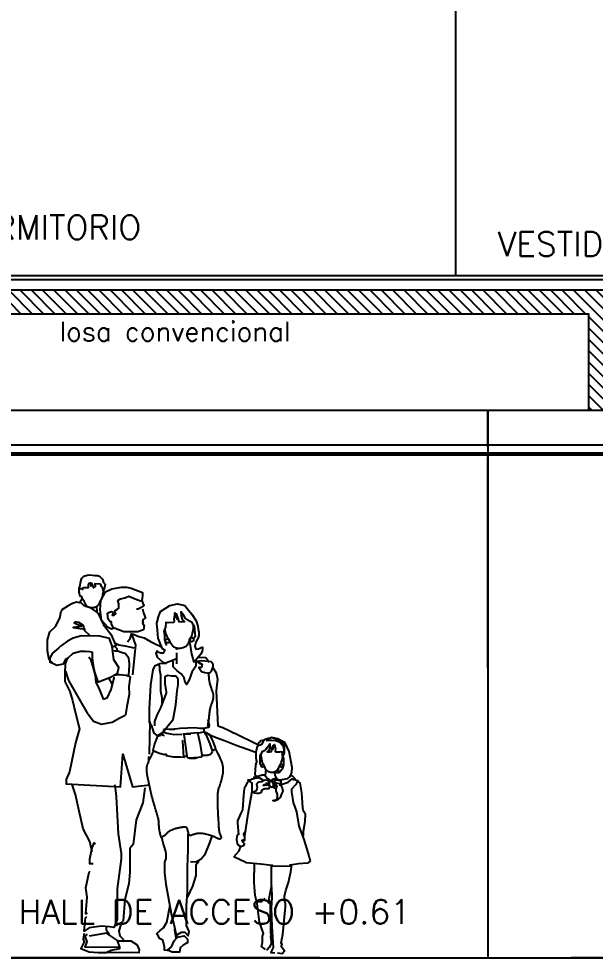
# Model space of a CAD drawing. Header units: metres. Extents: x 126 to 596, y -539 to -70.
# Drawn here: x 296.902 to 299.767, y -396.486 to -391.817 of the extents above; entities that cross this region are included whole.
import ezdxf

# ---------------------------------------------------------------- set-up
doc = ezdxf.new("R2010")
doc.units = ezdxf.units.M
doc.header["$LTSCALE"] = 10
doc.linetypes.add('CONTINUA', pattern=[0])
doc.linetypes.add('HIDDEN', pattern=[0.375, 0.25, -0.125])
for name, color, linetype in [('02', 2, 'Continuous'), ('A- Hatch Hormigon', 255, 'Continuous'), ('A-Cielorraso', 1, 'HIDDEN'), ('Dr Bloques', 1, 'Continuous'), ('Dr Ejes en bloque', 4, 'Continuous'), ('PISO', 251, 'Continuous'), ('SectionCutEdges', 5, 'Continuous'), ('Texto', 3, 'Continuous')]:
    doc.layers.add(name, color=color, linetype=linetype)
doc.styles.add('T12', font='romans.shx', dxfattribs={"height": 0.12})

# ---------------------------------------------------------------- blocks, each defined once
blk = doc.blocks.new('dr bloque corte transversal')
at = {"layer": 'A- Hatch Hormigon'}
h = blk.add_hatch(dxfattribs=at)
h.set_pattern_fill('ANSI31', color=1, scale=0.0125, angle=-90, style=0)
h.set_pattern_definition([(315, (-33.618703, 266.038396), (0.0280633004, 0.0280633004), [])])
h.paths.add_polyline_path([(320.6003, -270.0183), (316.3413, -270.0183), (316.3413, -270.6183), (316.5396, -270.6183), (316.5396, -270.1383), (320.4019, -270.1383), (320.4019, -270.6183), (320.6003, -270.6183), (320.6003, -270.0983)])
at = {"color": 1}
for p, q in [((319.7413, -269.9483), (319.7413, -267.3413)), ((320.4019, -270.6183), (316.5396, -270.6183))]:
    blk.add_line(p, q, dxfattribs=at)
at = {"layer": '02'}
for p, q in [((321.6313, -269.9483), (316.5214, -269.9483)), ((321.6313, -269.9683), (316.5214, -269.9683))]:
    blk.add_line(p, q, dxfattribs=at)
at = {"layer": 'SectionCutEdges'}
blk.add_line((320.4019, -270.1383), (316.5396, -270.1383), dxfattribs=at)
for points in [[(316.3413, -270.0183), (324.6013, -270.0183)], [(324.6013, -270.0983), (320.6003, -270.0983), (320.6003, -270.6183), (320.4019, -270.6183), (320.4019, -270.1383), (316.5396, -270.1383), (316.5396, -270.6183), (316.3413, -270.6183), (316.3413, -270.0183)]]:
    blk.add_lwpolyline(points, dxfattribs=at)
at = {"layer": 'Texto', "transparency": 33554687, "style": 'T12'}
for s, height, p in [('DORMITORIO', 0.12, (317.2255, -269.7671)), ('VESTIDOR', 0.12, (319.9494, -269.8499)), ('losa convencional', 0.096, (317.7711, -270.2731))]:
    blk.add_text(s, height=height, dxfattribs=at).set_placement(p)
blk = doc.blocks.new('niveles')
at = {"layer": 'PISO', "linetype": 'HIDDEN'}
blk.add_line((572.152, -294.2136), (533.4553, -294.2136), dxfattribs=at)
at = {"layer": 'PISO', "color": 41, "linetype": 'HIDDEN', "true_color": 0xf4ee51}
blk.add_line((572.152, -297.6036), (533.4553, -297.6036), dxfattribs=at)
blk = doc.blocks.new('Monos1')
for points in [[(-0.4896, 1.7895), (-0.4908, 1.8135), (-0.4845, 1.8238), (-0.4833, 1.841), (-0.4776, 1.8617), (-0.4661, 1.872), (-0.4507, 1.8766), (-0.4375, 1.8788), (-0.4128, 1.8748), (-0.3985, 1.876), (-0.3887, 1.872), (-0.3733, 1.8571), (-0.3692, 1.8416), (-0.3606, 1.833), (-0.3658, 1.8072), (-0.371, 1.7992)], [(-0.4639, 1.7447), (-0.4673, 1.7505), (-0.4713, 1.7562), (-0.4753, 1.7654), (-0.4776, 1.7717), (-0.4805, 1.7711), (-0.4845, 1.7717), (-0.4885, 1.7843), (-0.4896, 1.8009), (-0.4856, 1.8107), (-0.4776, 1.8118), (-0.473, 1.8089), (-0.4742, 1.8067), (-0.4679, 1.8158), (-0.4443, 1.8164), (-0.4443, 1.8284), (-0.4403, 1.837), (-0.434, 1.8387), (-0.4323, 1.8221), (-0.4283, 1.8382), (-0.418, 1.8147), (-0.4082, 1.8216), (-0.4105, 1.8365), (-0.387, 1.8347), (-0.3864, 1.8336), (-0.3824, 1.8261), (-0.3744, 1.8147), (-0.3733, 1.8084), (-0.371, 1.8021)], [(-0.3794, 1.6531), (-0.3853, 1.7045), (-0.382, 1.7513), (-0.3586, 1.7947), (-0.3285, 1.8097), (-0.28, 1.8181), (-0.2532, 1.8181), (-0.2315, 1.8131), (-0.1747, 1.7914), (-0.1747, 1.7747), (-0.178, 1.7513), (-0.173, 1.7379), (-0.1663, 1.7279), (-0.1814, 1.7162), (-0.1964, 1.7078), (-0.2048, 1.7078)], [(-0.3609, 1.7903), (-0.361, 1.7902)], [(-0.3974, 1.6902), (-0.4207, 1.7073), (-0.4346, 1.715), (-0.4563, 1.7212), (-0.4672, 1.7258), (-0.4749, 1.7351), (-0.478, 1.7382), (-0.5028, 1.7429), (-0.523, 1.7367), (-0.5447, 1.7243), (-0.5757, 1.7042), (-0.5796, 1.699)], [(-0.4864, 1.7398), (-0.4739, 1.7622)], [(-0.1747, 1.7095), (-0.1697, 1.6895), (-0.163, 1.6711), (-0.1596, 1.6644), (-0.1697, 1.6594), (-0.173, 1.6561), (-0.173, 1.6527), (-0.1713, 1.6504), (-0.175, 1.6476), (-0.1713, 1.6457), (-0.1732, 1.642), (-0.175, 1.6392), (-0.1666, 1.6252), (-0.1704, 1.6057), (-0.1983, 1.5954), (-0.2301, 1.5954), (-0.2683, 1.5954), (-0.3103, 1.6122), (-0.3224, 1.6206), (-0.3289, 1.6346), (-0.3289, 1.6439), (-0.3327, 1.6457), (-0.3354, 1.6457), (-0.3457, 1.6579), (-0.3476, 1.6728), (-0.3485, 1.6886), (-0.3392, 1.6933), (-0.3289, 1.697), (-0.3224, 1.6933), (-0.3205, 1.6868), (-0.3252, 1.6793), (-0.3159, 1.6793), (-0.3084, 1.6849), (-0.3121, 1.6914), (-0.3121, 1.6998), (-0.3, 1.7082), (-0.2935, 1.7129), (-0.2925, 1.7343), (-0.2972, 1.752), (-0.2842, 1.7604), (-0.2636, 1.7641), (-0.244, 1.7734), (-0.2114, 1.7604), (-0.1853, 1.7492), (-0.175, 1.7529)], [(-0.0991, 1.662), (-0.0853, 1.6963), (-0.0392, 1.7257), (-0.0005, 1.7351), (0.0353, 1.7272), (0.0472, 1.712), (0.0707, 1.6839), (0.092, 1.6509), (0.0996, 1.6232), (0.1015, 1.609)], [(-0.62, 1.4388), (-0.6398, 1.4568), (-0.647, 1.5018), (-0.647, 1.5559), (-0.6362, 1.5955), (-0.6074, 1.6225), (-0.5857, 1.6639), (-0.5796, 1.699)], [(-0.4037, 1.7201), (-0.4019, 1.695)], [(-0.3974, 1.6902), (-0.3689, 1.6299), (-0.3332, 1.584), (-0.3077, 1.5279), (-0.3077, 1.5253), (-0.3256, 1.52)], [(0.0522, 1.6536), (0.0478, 1.6546), (0.0388, 1.6627), (0.0321, 1.6733), (0.0268, 1.6816), (0.015, 1.6956), (0.0161, 1.6749), (0.0234, 1.6533), (0.0336, 1.6453), (0.0178, 1.6444), (0.0067, 1.645), (0.0021, 1.6631), (-0.0064, 1.6847), (-0.0025, 1.658), (-0.0153, 1.6903), (-0.0198, 1.6607), (-0.0179, 1.6486), (-0.0212, 1.6423), (-0.0481, 1.6409), (-0.0592, 1.6427), (-0.0592, 1.6427), (-0.0616, 1.6194), (-0.0689, 1.597), (-0.0667, 1.5776), (-0.0655, 1.5556), (-0.0594, 1.534), (-0.0567, 1.528)], [(-0.4353, 1.5764), (-0.4634, 1.6019), (-0.4685, 1.6274), (-0.4914, 1.6427), (-0.5093, 1.6452), (-0.5144, 1.6401), (-0.4812, 1.6248), (-0.4787, 1.6223), (-0.5195, 1.6172), (-0.4863, 1.6121), (-0.4583, 1.6095)], [(-0.3797, 1.6534), (-0.3497, 1.6197), (-0.329, 1.6103), (-0.3159, 1.6159)], [(-0.0991, 1.662), (-0.1057, 1.6392), (-0.1017, 1.604), (-0.099, 1.5647), (-0.08, 1.5146), (-0.0651, 1.5065), (-0.0719, 1.4903), (-0.0841, 1.4889), (-0.099, 1.4943), (-0.1017, 1.5011), (-0.1084, 1.4889), (-0.1017, 1.47), (-0.0746, 1.4443), (-0.0556, 1.4375)], [(0.0522, 1.6536), (0.0623, 1.6486), (0.068, 1.6461), (0.0728, 1.6352), (0.0819, 1.6217), (0.0827, 1.6077), (0.085, 1.5911), (0.0859, 1.573), (0.0795, 1.5629)], [(-0.355, 1.612), (-0.352, 1.6248)], [(-0.2292, 1.589), (-0.2401, 1.5582), (-0.2492, 1.5437)], [(0.1015, 1.609), (0.1045, 1.5938), (0.1054, 1.5772), (0.1013, 1.5659), (0.0904, 1.5449), (0.085, 1.5252), (0.0896, 1.5097), (0.1025, 1.5104), (0.1169, 1.5177), (0.1223, 1.5198), (0.1228, 1.5115), (0.1216, 1.4985), (0.1123, 1.4832), (0.0984, 1.4649), (0.0871, 1.4522), (0.0785, 1.4512)], [(-0.6361, 1.4458), (-0.6005, 1.43), (-0.5679, 1.4362), (-0.554, 1.461), (-0.5447, 1.4672), (-0.5199, 1.4889), (-0.4842, 1.4997), (-0.461, 1.4997), (-0.4393, 1.4982), (-0.4253, 1.4951), (-0.4253, 1.4641), (-0.4207, 1.4285), (-0.4145, 1.3944), (-0.3974, 1.3464), (-0.3943, 1.3464), (-0.3649, 1.3588), (-0.3339, 1.3711), (-0.2998, 1.3897), (-0.2936, 1.4176), (-0.3184, 1.4563), (-0.3261, 1.5245), (-0.3401, 1.5632), (-0.3866, 1.574), (-0.478, 1.5756), (-0.5199, 1.5648), (-0.5478, 1.5493), (-0.5834, 1.5245), (-0.5927, 1.5152), (-0.6222, 1.4889), (-0.6361, 1.4672), (-0.6361, 1.4424)], [(-0.229, 1.5801), (-0.21, 1.5286), (-0.2254, 1.3812)], [(-0.2256, 1.5854), (-0.1929, 1.5727), (-0.1675, 1.5654), (-0.1349, 1.5473), (-0.1131, 1.5364), (-0.0877, 1.5237), (-0.0786, 1.5201)], [(0.0571, 1.5499), (0.0617, 1.5298), (0.0653, 1.5056), (0.069, 1.485), (0.0757, 1.4633), (0.0803, 1.4432)], [(-0.4737, 1.4997), (-0.4576, 1.4974)], [(-0.2996, 1.5001), (-0.3106, 1.5001), (-0.3182, 1.5018)], [(-0.2455, 1.376), (-0.2422, 1.3988), (-0.2405, 1.4368), (-0.2438, 1.4655), (-0.2607, 1.4883), (-0.2819, 1.4934), (-0.303, 1.501), (-0.3013, 1.5111), (-0.3148, 1.5238)], [(-0.3133, 1.5404), (-0.2934, 1.5304), (-0.2631, 1.5256), (-0.2313, 1.5193), (-0.2186, 1.5161)], [(-0.007, 1.5147), (-0.007, 1.5062)], [(-0.5501, 1.4636), (-0.5597, 1.4359), (-0.5618, 1.3888), (-0.5618, 1.3482), (-0.5361, 1.299), (-0.5233, 1.254), (-0.5083, 1.192), (-0.489, 1.1128), (-0.5085, 1.0438), (-0.5382, 0.8996), (-0.5552, 0.8615), (-0.5552, 0.8403), (-0.2851, 0.826), (-0.2723, 0.9871), (-0.2257, 0.826), (-0.1396, 0.8352)], [(-0.4419, 1.4718), (-0.4341, 1.4597), (-0.4208, 1.4155), (-0.4103, 1.3795), (-0.4074, 1.3444), (-0.3921, 1.3154), (-0.3718, 1.2664), (-0.3689, 1.2606)], [(-0.0088, 1.459), (-0.0638, 1.4388), (-0.0899, 1.4359), (-0.116, 1.4243), (-0.1247, 1.4069), (-0.1363, 1.3316), (-0.1421, 1.2129), (-0.1421, 1.1463), (-0.1305, 1.1288), (-0.1189, 1.0912), (-0.0986, 1.0767), (-0.0783, 1.0883), (-0.0493, 1.1288), (-0.0233, 1.1607), (-0.0088, 1.2331), (-0.003, 1.3027), (0.0028, 1.3316), (0.0028, 1.3606), (-0.0088, 1.3751), (-0.0291, 1.3751), (-0.0493, 1.3779), (-0.0638, 1.3722), (-0.0638, 1.3548), (-0.0638, 1.3374), (-0.058, 1.2998), (-0.058, 1.2911), (-0.0725, 1.2534), (-0.0841, 1.2216), (-0.1044, 1.181), (-0.116, 1.1492), (-0.116, 1.1289)], [(0.0898, 1.4503), (0.0898, 1.4243), (0.0695, 1.3953), (0.0579, 1.3606), (0.0434, 1.3345), (0.0376, 1.3432), (0.0318, 1.3664), (0.0173, 1.3866), (-0.003, 1.4011), (-0.0146, 1.4127), (-0.0233, 1.4214), (-0.0233, 1.4359), (-0.0233, 1.4503)], [(-0.007, 1.4921), (-0.007, 1.4363)], [(0.0874, 1.4526), (0.1072, 1.4388), (0.1205, 1.4352)], [(0.1555, 1.4439), (0.1392, 1.4657), (0.0974, 1.4675)], [(0.118, 1.4507), (0.098, 1.4487), (0.116, 1.4367), (0.122, 1.4347), (0.118, 1.4188), (0.104, 1.4188), (0.118, 1.3988), (0.1339, 1.3928), (0.1579, 1.3908), (0.1679, 1.4008), (0.1758, 1.4228), (0.1758, 1.4327), (0.1659, 1.4467), (0.118, 1.4507)], [(-0.0783, 1.236), (-0.0783, 1.2679), (-0.0841, 1.2998), (-0.0841, 1.3229), (-0.0841, 1.3403), (-0.0841, 1.3635), (-0.0841, 1.3808), (-0.0899, 1.404), (-0.0899, 1.4214), (-0.0928, 1.4301)], [(0.1737, 1.4169), (0.1767, 1.4156), (0.1912, 1.3924), (0.197, 1.3606), (0.1912, 1.3027), (0.1999, 1.1289)], [(-0.4457, 1.186), (-0.5411, 1.3539), (-0.5488, 1.373), (-0.5564, 1.3997)], [(-0.3689, 1.2606), (-0.3496, 1.269), (-0.3308, 1.3083), (-0.3161, 1.3677), (-0.3158, 1.3702)], [(-0.3246, 1.3333), (-0.3422, 1.3678)], [(-0.3145, 1.3805), (-0.2975, 1.3836), (-0.2894, 1.3828), (-0.2723, 1.3824), (-0.257, 1.3797), (-0.2419, 1.3756), (-0.2363, 1.3725)], [(-0.2367, 1.3727), (-0.2427, 1.3233), (-0.2421, 1.2843), (-0.253, 1.2242), (-0.2605, 1.1829), (-0.2608, 1.1822)], [(0.1514, 1.3951), (0.1521, 1.3907), (0.1526, 1.3862), (0.1529, 1.3816), (0.1533, 1.3768), (0.1536, 1.3719), (0.154, 1.3669), (0.1545, 1.3618), (0.1551, 1.3566), (0.1559, 1.3514), (0.1569, 1.3461), (0.1581, 1.3409), (0.1595, 1.3357), (0.1609, 1.3305), (0.1625, 1.3255), (0.164, 1.3207), (0.1656, 1.3161), (0.167, 1.3118), (0.1684, 1.3078), (0.1698, 1.3041), (0.171, 1.3007), (0.1721, 1.2975), (0.173, 1.2946), (0.1739, 1.2919), (0.1746, 1.2895), (0.1753, 1.2872), (0.1757, 1.2851), (0.1761, 1.2832), (0.1763, 1.2813), (0.1765, 1.2795), (0.1765, 1.2778), (0.1765, 1.276), (0.1764, 1.2742), (0.1762, 1.2722), (0.176, 1.2702), (0.1758, 1.268), (0.1754, 1.2657), (0.175, 1.2632), (0.1745, 1.2606), (0.1739, 1.2579), (0.1732, 1.255), (0.1724, 1.252), (0.1714, 1.2488), (0.1703, 1.2456), (0.1692, 1.2423), (0.1679, 1.2389), (0.1667, 1.2355), (0.1655, 1.2321), (0.1643, 1.2287), (0.1632, 1.2254), (0.1621, 1.2222), (0.1612, 1.219), (0.1603, 1.2158), (0.1595, 1.2125), (0.1588, 1.209), (0.1581, 1.2053), (0.1575, 1.2013), (0.1569, 1.1969), (0.1564, 1.1922), (0.1559, 1.1872), (0.1554, 1.1819), (0.1549, 1.1764), (0.1544, 1.1709), (0.1538, 1.1653), (0.1532, 1.1598), (0.1526, 1.1545), (0.1518, 1.1493), (0.151, 1.1445), (0.1502, 1.14), (0.1495, 1.1359), (0.149, 1.1323), (0.1486, 1.1293), (0.1485, 1.1269), (0.1486, 1.1252)], [(-0.4457, 1.186), (-0.419, 1.1517)], [(-0.419, 1.1517), (-0.3788, 1.1366), (-0.3252, 1.1459), (-0.2882, 1.168), (-0.2608, 1.1822)], [(-0.1403, 0.9873), (-0.1377, 1.1505)], [(0.1486, 1.1604), (0.1564, 1.1293), (0.1535, 1.1206), (0.1274, 1.1148), (0.11, 1.1148), (0.084, 1.1177), (0.0115, 1.1148), (-0.0146, 1.1119), (-0.0185, 1.1114)], [(0.1999, 1.1289), (0.2245, 1.1199), (0.2583, 1.1031), (0.2809, 1.0919)], [(-0.0732, 1.0991), (-0.0937, 1.0833), (-0.1044, 1.0691), (-0.115, 1.0396), (-0.1244, 1.0066), (-0.1141, 1.0026)], [(-0.0904, 1.0757), (-0.0899, 1.0796)], [(-0.0685, 1.0779), (-0.0696, 1.0796), (-0.0899, 1.0854)], [(-0.0688, 1.1109), (-0.0732, 1.0991), (-0.0542, 1.0914), (-0.0179, 1.0848), (0.0207, 1.0878)], [(-0.0685, 1.1131), (-0.0425, 1.1116), (-0.0146, 1.1119)], [(0.121, 0.9834), (0.1124, 1.0351), (0.0998, 1.093), (0.0258, 1.0878)], [(0.065, 1.0878), (0.0308, 1.0854), (0.0445, 0.9775)], [(0.1048, 1.093), (0.1275, 1.098)], [(0.1301, 1.1148), (0.1301, 1.1003), (0.1388, 1.0858), (0.1591, 1.0395), (0.1725, 0.9992)], [(0.1301, 1.1003), (0.1408, 1.0951), (0.1562, 1.0868), (0.1703, 1.0585), (0.1857, 1.0208), (0.188, 1.0102), (0.1727, 1.0054)], [(0.369, 1.0029), (0.291, 1.0315), (0.2324, 1.0533), (0.1902, 1.0693), (0.1515, 1.0849)], [(0.4051, 1.0463), (0.3991, 1.0395), (0.394, 1.0359), (0.2809, 1.0919)], [(0.0308, 0.9724), (0.0257, 1.0527), (0.0207, 1.0526)], [(0.4433, 1.0632), (0.4309, 1.059), (0.4226, 1.0475), (0.4169, 1.0359), (0.3946, 1.0252), (0.388, 0.998), (0.388, 0.9691), (0.3913, 0.9485)], [(0.4051, 1.0463), (0.4126, 1.0556), (0.4307, 1.0595), (0.4314, 1.0592)], [(0.4301, 1.0052), (0.4335, 1.0061), (0.4401, 1.0127), (0.4448, 1.0212), (0.4486, 1.0278), (0.457, 1.0391), (0.457, 1.0231), (0.4523, 1.0061), (0.4448, 0.9995), (0.457, 0.9995), (0.4655, 1.0005), (0.4683, 1.0146), (0.474, 1.0315), (0.4721, 1.0108), (0.4806, 1.0362), (0.4853, 1.0136), (0.4843, 1.0042), (0.4872, 0.9995), (0.5079, 0.9995), (0.5164, 1.0014), (0.5164, 1.0014), (0.5192, 0.9835), (0.5258, 0.9666), (0.5248, 0.9515), (0.5248, 0.9346), (0.5211, 0.9176), (0.5192, 0.9129), (0.5088, 0.9016), (0.5013, 0.8941), (0.4909, 0.8941), (0.4806, 0.8941), (0.4825, 0.8828), (0.4909, 0.8668), (0.4975, 0.8612), (0.5022, 0.8593), (0.5192, 0.8612), (0.5475, 0.8668), (0.5588, 0.8762), (0.5672, 0.896), (0.5691, 0.9214), (0.554, 1.0014), (0.5343, 1.0438), (0.4975, 1.0645), (0.4674, 1.0701), (0.4454, 1.0641)], [(0.44, 1.0557), (0.4507, 1.0574), (0.4681, 1.0574), (0.4862, 1.0557), (0.5036, 1.0483), (0.5234, 1.0269), (0.5267, 1.0104), (0.5267, 0.993), (0.525, 0.9823), (0.53, 0.9922), (0.53, 1.0054), (0.53, 1.0252), (0.525, 1.0392), (0.5077, 1.0541), (0.4887, 1.0615), (0.4681, 1.0681), (0.4458, 1.064), (0.44, 1.0557)], [(-0.1197, 1.0054), (-0.1236, 0.9979), (-0.1274, 0.9904), (-0.131, 0.9831), (-0.1344, 0.976), (-0.1376, 0.9692), (-0.1405, 0.9629), (-0.1432, 0.9571), (-0.1455, 0.9519), (-0.1474, 0.9474), (-0.1491, 0.9435), (-0.1505, 0.9402), (-0.1516, 0.9373), (-0.1526, 0.9347), (-0.1533, 0.9323), (-0.154, 0.9301), (-0.1545, 0.9278), (-0.155, 0.9255), (-0.1554, 0.9229), (-0.1557, 0.9202), (-0.1559, 0.917), (-0.1559, 0.9135), (-0.1558, 0.9095), (-0.1555, 0.9048), (-0.1549, 0.8995), (-0.1541, 0.8935), (-0.1531, 0.8868), (-0.152, 0.8796), (-0.1507, 0.8721), (-0.1492, 0.8642), (-0.1477, 0.8562), (-0.1461, 0.8482), (-0.1445, 0.8403), (-0.1429, 0.8326), (-0.1412, 0.8251), (-0.1395, 0.8176), (-0.1378, 0.8102), (-0.136, 0.8027), (-0.1342, 0.7951), (-0.1322, 0.7874), (-0.1301, 0.7794), (-0.1279, 0.7712), (-0.1256, 0.7627), (-0.1232, 0.7541), (-0.1208, 0.7455), (-0.1183, 0.7369), (-0.1159, 0.7284), (-0.1134, 0.72), (-0.111, 0.712), (-0.1087, 0.7043), (-0.1065, 0.6969), (-0.1044, 0.6899), (-0.1025, 0.6833), (-0.1008, 0.6771), (-0.0993, 0.6712), (-0.098, 0.6657), (-0.097, 0.6606), (-0.0963, 0.6559), (-0.0958, 0.6514), (-0.0955, 0.6472), (-0.0953, 0.643), (-0.0952, 0.6388), (-0.095, 0.6344), (-0.0948, 0.6298), (-0.0944, 0.6248), (-0.0937, 0.6194), (-0.0929, 0.6138), (-0.092, 0.608), (-0.0909, 0.6022), (-0.0898, 0.5966), (-0.0886, 0.5914), (-0.0875, 0.5868), (-0.0864, 0.5829), (-0.0854, 0.5798), (-0.0844, 0.5775), (-0.0835, 0.5759), (-0.0825, 0.5749), (-0.0814, 0.5745), (-0.0803, 0.5746), (-0.079, 0.5751), (-0.0775, 0.5758), (-0.0758, 0.5768), (-0.0739, 0.578), (-0.0719, 0.5794), (-0.0697, 0.581), (-0.0674, 0.5827), (-0.065, 0.5847), (-0.0626, 0.5867), (-0.0601, 0.589), (-0.0576, 0.5913), (-0.0551, 0.5938), (-0.0526, 0.5962), (-0.0499, 0.5988), (-0.0471, 0.6012), (-0.0441, 0.6037), (-0.041, 0.606), (-0.0376, 0.6082), (-0.0339, 0.6102), (-0.0301, 0.6121), (-0.026, 0.6138), (-0.0219, 0.6154), (-0.0177, 0.6168), (-0.0135, 0.6181), (-0.0093, 0.6193), (-0.0052, 0.6204), (-0.0012, 0.6214), (0.0027, 0.6223), (0.0065, 0.6232), (0.0103, 0.6239), (0.0141, 0.6246), (0.0179, 0.6252), (0.0218, 0.6256), (0.0258, 0.626), (0.0299, 0.6263), (0.0341, 0.6266), (0.0383, 0.6267), (0.039, 0.6268)], [(-0.1141, 1.0026), (-0.0956, 0.9942), (-0.0673, 0.9859), (-0.065, 0.9882), (-0.0574, 0.9877), (-0.0574, 0.9812), (-0.0227, 0.9752), (0.0131, 0.9747), (0.0337, 0.972), (0.0337, 0.9769), (0.044, 0.979), (0.0462, 0.9725), (0.0581, 0.9682), (0.0874, 0.9682), (0.0966, 0.9689)], [(0.0389, 0.6268), (0.0427, 0.6235), (0.0439, 0.6219), (0.0451, 0.6198), (0.0462, 0.6171), (0.0473, 0.6138), (0.0482, 0.6101), (0.0492, 0.606), (0.0502, 0.6019), (0.0512, 0.5978), (0.0524, 0.594), (0.0537, 0.5907), (0.0552, 0.588), (0.0568, 0.5861), (0.0587, 0.585), (0.0608, 0.5845), (0.063, 0.5844), (0.0654, 0.5849), (0.0678, 0.5856), (0.0704, 0.5865), (0.073, 0.5876), (0.0757, 0.5886), (0.0784, 0.5896), (0.0812, 0.5906), (0.0841, 0.5916), (0.0871, 0.5925), (0.0902, 0.5933), (0.0935, 0.594), (0.0969, 0.5946), (0.1006, 0.5951), (0.1044, 0.5954), (0.1084, 0.5955), (0.1127, 0.5955), (0.1172, 0.5952), (0.122, 0.5948), (0.1272, 0.5941), (0.1326, 0.5932), (0.1384, 0.592), (0.1444, 0.5906), (0.1505, 0.589), (0.1566, 0.5873), (0.1625, 0.5855), (0.168, 0.5837), (0.1732, 0.5818), (0.1777, 0.58), (0.1816, 0.5783), (0.1849, 0.5767), (0.1878, 0.5752), (0.1903, 0.5738), (0.1926, 0.5725), (0.1947, 0.5713), (0.197, 0.5702), (0.1993, 0.5693), (0.2019, 0.5685), (0.2046, 0.5678), (0.2073, 0.5675), (0.2099, 0.5674), (0.2123, 0.5677), (0.2143, 0.5683), (0.2158, 0.5695), (0.2167, 0.5711), (0.2169, 0.5733), (0.2164, 0.5761), (0.2155, 0.5792), (0.2142, 0.5828), (0.2127, 0.5867), (0.2111, 0.5909), (0.2096, 0.5952), (0.2082, 0.5998), (0.2071, 0.6044), (0.2063, 0.6091), (0.2057, 0.6141), (0.2052, 0.6192), (0.2049, 0.6246), (0.2046, 0.6304), (0.2043, 0.6365), (0.204, 0.6429), (0.2036, 0.6498), (0.2032, 0.6571), (0.2026, 0.6648), (0.2021, 0.6727), (0.2016, 0.6809), (0.2011, 0.6894), (0.2006, 0.698), (0.2002, 0.7067), (0.1999, 0.7156), (0.1997, 0.7244), (0.1995, 0.7331), (0.1994, 0.7416), (0.1994, 0.7499), (0.1993, 0.7577), (0.1993, 0.7651), (0.1993, 0.772), (0.1993, 0.7782), (0.1994, 0.7838), (0.1995, 0.7891), (0.1998, 0.7941), (0.2002, 0.7989), (0.2009, 0.8037), (0.2018, 0.8086), (0.2031, 0.8137), (0.2046, 0.8192), (0.2065, 0.825), (0.2086, 0.831), (0.2108, 0.8374), (0.213, 0.8439), (0.2153, 0.8507), (0.2175, 0.8577), (0.2195, 0.8649), (0.2213, 0.8721), (0.2229, 0.8795), (0.2242, 0.8869), (0.2252, 0.8944), (0.2258, 0.9018), (0.2261, 0.9092), (0.2259, 0.9164), (0.2254, 0.9235), (0.2243, 0.9305), (0.2226, 0.9378), (0.2202, 0.9457), (0.2168, 0.9547), (0.2124, 0.9652), (0.2066, 0.9776), (0.1995, 0.9924), (0.1909, 1.0099)], [(0.0573, 0.9689), (0.0812, 0.9709), (0.1019, 0.9731), (0.1181, 0.9752), (0.1219, 0.9774), (0.1203, 0.9834), (0.1469, 0.9834), (0.162, 0.9877), (0.1729, 0.9996)], [(0.388, 0.996), (0.3726, 1.0011), (0.369, 1.0029)], [(0.4301, 1.0052), (0.4226, 1.0009), (0.4183, 0.9987), (0.415, 0.9901), (0.4086, 0.9793), (0.4086, 0.9686), (0.4075, 0.9557), (0.4075, 0.9417), (0.4129, 0.9342)], [(-0.1439, 0.9554), (-0.1439, 0.9764)], [(0.393, 0.9562), (0.3864, 0.9327), (0.3845, 0.9082), (0.3826, 0.8875), (0.3911, 0.8762)], [(0.4374, 0.9129), (0.4362, 0.901), (0.4344, 0.8759)], [(0.4994, 0.916), (0.4994, 0.8941)], [(0.3319, 0.8212), (0.3394, 0.8335), (0.3483, 0.8486), (0.3554, 0.8553)], [(0.3333, 0.579), (0.3336, 0.5796), (0.3496, 0.6906), (0.3701, 0.8045), (0.3701, 0.8439), (0.3539, 0.8564)], [(0.3997, 0.8702), (0.3718, 0.8636), (0.3661, 0.8626), (0.3595, 0.8588), (0.3547, 0.8588), (0.348, 0.8579), (0.3539, 0.8564)], [(0.3514, 0.8583), (0.3511, 0.8585)], [(0.4627, 0.8518), (0.4552, 0.8559), (0.4453, 0.8568), (0.4361, 0.8584), (0.4245, 0.8559), (0.4154, 0.8501), (0.4047, 0.8493), (0.3989, 0.8468), (0.3914, 0.8369), (0.3947, 0.8236), (0.3931, 0.8137), (0.3873, 0.8038), (0.3748, 0.798), (0.3815, 0.7955), (0.3931, 0.7938), (0.403, 0.7938), (0.4154, 0.7996), (0.4196, 0.8104), (0.4212, 0.812), (0.4345, 0.8178), (0.4436, 0.8162), (0.4535, 0.8162), (0.4585, 0.8294), (0.4511, 0.8311), (0.4386, 0.8344), (0.4303, 0.8319), (0.4245, 0.8319), (0.4287, 0.8369), (0.4453, 0.8361), (0.4527, 0.8352), (0.4511, 0.8402), (0.4378, 0.8443)], [(0.4267, 0.8566), (0.4039, 0.8697), (0.3853, 0.8686), (0.3777, 0.8729), (0.3973, 0.8784), (0.4191, 0.8849), (0.4351, 0.8857)], [(0.3997, 0.8702), (0.4006, 0.8697)], [(0.436, 0.8788), (0.4464, 0.8664), (0.4569, 0.8579), (0.4636, 0.8541), (0.4712, 0.8626), (0.4778, 0.8655), (0.4892, 0.8702)], [(0.4615, 0.8495), (0.4515, 0.8495), (0.454, 0.8407), (0.4565, 0.8281), (0.4678, 0.8231), (0.4766, 0.8281), (0.4766, 0.8394), (0.4678, 0.8532), (0.459, 0.8495)], [(0.4718, 0.8526), (0.4867, 0.8609), (0.4983, 0.8584), (0.5115, 0.8551), (0.5115, 0.8477), (0.5115, 0.8319), (0.519, 0.8203), (0.5223, 0.8038), (0.5173, 0.7938), (0.5091, 0.7731), (0.4925, 0.7582), (0.4792, 0.7533), (0.4718, 0.7574), (0.4759, 0.7574), (0.4925, 0.7624), (0.4958, 0.7764), (0.4958, 0.788), (0.4883, 0.8046), (0.4883, 0.8129), (0.4776, 0.8195), (0.4718, 0.8245), (0.485, 0.8311), (0.4883, 0.8245), (0.4892, 0.8203), (0.4941, 0.8286), (0.4883, 0.8344), (0.4809, 0.8361), (0.4776, 0.8369), (0.4834, 0.8477), (0.4941, 0.8435), (0.5057, 0.8419), (0.5074, 0.8303)], [(0.5139, 0.837), (0.5487, 0.849), (0.5683, 0.8653), (0.576, 0.862), (0.5836, 0.8653), (0.5716, 0.8762), (0.5607, 0.8838)], [(0.5665, 0.8654), (0.5679, 0.8632), (0.5792, 0.861), (0.5973, 0.8564), (0.5871, 0.8373), (0.5657, 0.8135), (0.5657, 0.8), (0.5736, 0.7481), (0.5894, 0.7006), (0.6018, 0.6295), (0.6267, 0.5629), (0.6391, 0.5211), (0.6515, 0.4828), (0.6572, 0.4557), (0.6448, 0.4466), (0.6007, 0.4432)], [(0.5953, 0.8514), (0.6011, 0.8481), (0.6069, 0.8448), (0.6143, 0.7959), (0.6201, 0.7213), (0.6235, 0.7072), (0.6268, 0.703), (0.6326, 0.689), (0.6309, 0.6508), (0.6235, 0.6036), (0.6235, 0.5795)], [(-0.4258, 0.503), (-0.4369, 0.5528), (-0.4701, 0.6164), (-0.4895, 0.7049), (-0.5088, 0.7879), (-0.5254, 0.8376)], [(-0.3124, 0.8349), (-0.3068, 0.7768), (-0.2958, 0.5915), (-0.2819, 0.4947), (-0.2819, 0.4671), (-0.3013, 0.3177), (-0.3013, 0.1656), (-0.3179, 0.1269), (-0.34, 0.1297), (-0.3815, 0.1325), (-0.4397, 0.1242), (-0.4646, 0.1076), (-0.459, 0.1739), (-0.452, 0.1804)], [(-0.1629, 0.821), (-0.174, 0.7464), (-0.2072, 0.6606), (-0.221, 0.539), (-0.2376, 0.5196), (-0.2376, 0.4422), (-0.2376, 0.4007), (-0.2432, 0.3426), (-0.2625, 0.2652), (-0.2708, 0.1601), (-0.2819, 0.1491), (-0.3124, 0.1325)], [(0.3319, 0.8212), (0.3286, 0.8028), (0.3248, 0.7615), (0.3222, 0.7112), (0.3131, 0.6944), (0.2963, 0.6557), (0.2963, 0.6441), (0.3015, 0.5885), (0.2963, 0.586), (0.2938, 0.5795), (0.2912, 0.5614), (0.2963, 0.5395), (0.3106, 0.5304), (0.317, 0.5304), (0.3286, 0.5343), (0.3312, 0.5421), (0.3222, 0.5524), (0.3196, 0.5601), (0.3248, 0.5614), (0.3312, 0.5563), (0.3338, 0.5601), (0.3338, 0.5692), (0.3338, 0.5782), (0.3286, 0.5872), (0.3286, 0.5937), (0.3377, 0.6079)], [(-0.0814, 0.5745), (-0.0703, 0.535), (-0.0609, 0.5043), (-0.0585, 0.4902), (-0.0585, 0.469), (-0.0656, 0.4501), (-0.0656, 0.4313), (-0.0656, 0.3983), (-0.0585, 0.3417), (-0.0326, 0.1956), (-0.0161, 0.1272), (-0.0066, 0.0801), (-0.0019, 0.0919), (0.0193, 0.1037), (0.0358, 0.1037), (0.0523, 0.0848), (0.057, 0.106), (0.0429, 0.1367), (0.0429, 0.1602), (0.0429, 0.2357), (0.0476, 0.3016), (0.0476, 0.4242), (0.0523, 0.5114), (0.0523, 0.5915)], [(0.1703, 0.5845), (0.1585, 0.5468), (0.1325, 0.4855), (0.116, 0.4666), (0.0901, 0.4501), (0.0641, 0.4525)], [(0.3225, 0.552), (0.3259, 0.5605)], [(-0.4203, 0.4422), (-0.4369, 0.4422), (-0.4369, 0.4671), (-0.4258, 0.5224), (-0.4147, 0.5473), (-0.412, 0.539)], [(0.2779, 0.4781), (0.3048, 0.5077), (0.3139, 0.5304)], [(0.338, 0.45), (0.2779, 0.4781)], [(0.1042, 0.4548), (0.0901, 0.436), (0.0901, 0.4124), (0.0901, 0.3841), (0.0736, 0.3323), (0.0476, 0.2781), (0.0456, 0.2728)], [(0.338, 0.45), (0.4116, 0.4419)], [(0.3802, 0.3964), (0.3812, 0.4048), (0.3812, 0.4153), (0.3812, 0.4236), (0.3812, 0.4452)], [(0.4116, 0.4419), (0.4695, 0.4359), (0.4713, 0.4307), (0.5589, 0.4324), (0.5589, 0.4377), (0.5993, 0.4447), (0.5993, 0.4455)], [(0.4678, 0.3009), (0.4672, 0.3162), (0.4658, 0.3392), (0.4651, 0.3602), (0.4651, 0.395), (0.4651, 0.4188), (0.4655, 0.4324)], [(0.4963, -0.0004), (0.5184, -0.0026), (0.5297, 0.0109), (0.5139, 0.0312), (0.5184, 0.0425), (0.5139, 0.0492), (0.5229, 0.0921), (0.5348, 0.2296), (0.5348, 0.2431), (0.5303, 0.2634), (0.5303, 0.2814), (0.5371, 0.3107), (0.5506, 0.349), (0.5551, 0.3738), (0.5619, 0.4031), (0.5673, 0.4386)], [(-0.4507, 0.1988), (-0.4563, 0.1933), (-0.4563, 0.1961), (-0.4507, 0.2763), (-0.4563, 0.3233), (-0.4397, 0.4007), (-0.4356, 0.4059)], [(0.4352, 0.017), (0.4169, 0.0312), (0.4214, 0.0515), (0.4214, 0.0673), (0.4214, 0.083), (0.4259, 0.0966), (0.4056, 0.1529), (0.3938, 0.2454), (0.3847, 0.2859), (0.3802, 0.349), (0.3802, 0.3964)], [(0.4661, 0.3342), (0.4644, 0.3287), (0.4576, 0.2949), (0.4531, 0.2679), (0.4599, 0.2409), (0.4605, 0.1371), (0.4605, 0.0988), (0.465, 0.0921), (0.4605, 0.0808), (0.465, 0.056), (0.465, 0.0447), (0.4537, 0.0267), (0.4447, 0.0155), (0.4427, 0.017)], [(0.4678, 0.3009), (0.4679, 0.2995), (0.4679, 0.2747), (0.4634, 0.2229), (0.4673, 0.1304), (0.4741, 0.0267), (0.4673, 0.0132), (0.4628, 0.0019), (0.4826, 0)], [(-0.0396, 0.0094), (-0.0656, 0.0141), (-0.0656, 0.0282), (-0.0703, 0.0518), (-0.075, 0.0636), (-0.0915, 0.0707), (-0.0963, 0.0825), (-0.1033, 0.0966), (-0.0868, 0.1107), (-0.0703, 0.1249), (-0.0538, 0.1532), (-0.0373, 0.238)], [(0.4321, 0.2702), (0.4163, 0.2544), (0.396, 0.2544), (0.3903, 0.2609)], [(-0.2819, 0.1463), (-0.293, 0.1103), (-0.2875, 0.0854), (-0.2708, 0.0689), (-0.2681, 0.055)], [(-0.4646, 0.0965), (-0.4701, 0.0689), (-0.4646, 0.055), (-0.4756, 0.0357), (-0.4812, 0.0218), (-0.4397, 0.0053), (-0.3954, 0.0025), (-0.3566, 0.0025), (-0.3317, 0.0136), (-0.2875, 0.0218), (-0.2875, 0.0246)], [(-0.4499, 0.0935), (-0.4611, 0.0823), (-0.4521, 0.0554), (-0.4611, 0.0307), (-0.2884, 0.0285), (-0.2997, 0.0621), (-0.3535, 0.098), (-0.4409, 0.0823)], [(-0.3388, 0.0898), (-0.3545, 0.1117), (-0.3534, 0.1285)], [(-0.0145, 0.1194), (-0.0161, 0.1154), (-0.0113, 0.0825), (-0.0084, 0.0701)], [(-0.3527, 0.0043), (-0.1917, 0.0021), (-0.1906, 0.0153), (-0.1996, 0.0377), (-0.231, 0.0579), (-0.2983, 0.0579)], [(-0.018, 0.0605), (-0.0007, 0.0778), (0.0315, 0.0852), (0.0489, 0.0679), (0.0489, 0.0506), (0.0266, 0.0382), (0.0117, 0.0258), (0.0093, 0.0035), (-0.0279, 0.0035), (-0.0502, 0.0134), (-0.0304, 0.0308), (-0.018, 0.0605)]]:
    blk.add_lwpolyline(points)
for points in [[(-0.3707, 1.8067, -0.069931), (-0.3758, 1.7701, -0.08175), (-0.3894, 1.7414, -0.132458), (-0.4024, 1.7207, -0.135616), (-0.4256, 1.7143, -0.135616)], [(-0.4256, 1.7143, -0.135616), (-0.4487, 1.7207, -0.132458), (-0.4617, 1.7414, -0.010044), (-0.4639, 1.7447, -0.044716)], [(0.0761, 1.6362, -0.069931), (0.072, 1.5883, -0.08175), (0.0564, 1.5503, -0.132458), (0.041, 1.5226, -0.135616), (0.0115, 1.5127, -0.135616)], [(0.0115, 1.5127, -0.135616), (-0.019, 1.5194, -0.132458), (-0.0372, 1.5452, -0.08175), (-0.0568, 1.5814, -0.044716), (-0.0642, 1.6113, -0.129643)], [(0.4125, 0.9908, 0.069931), (0.4176, 0.9541, 0.08175), (0.4312, 0.9254, 0.132458), (0.4442, 0.9047, 0.135616), (0.4674, 0.8983, 0.135616)], [(0.4674, 0.8983, 0.135616), (0.4905, 0.9047, 0.132458), (0.5035, 0.9254, 0.08175), (0.5171, 0.9541, 0.044716), (0.5216, 0.9774, 0.129643)]]:
    blk.add_lwpolyline(points, format="xyb")
for centre, radius in [((-0.0517, 1.5502), 0.00994), ((0.069, 1.5567), 0.00994), ((0.4212, 0.9299), 0.00767), ((0.5145, 0.9299), 0.00767)]:
    blk.add_circle(centre, radius)

msp = doc.modelspace()

# ---------------------------------------------------------------- linework, layer by layer
at = {"layer": '02'}
msp.add_line((294.9007, -396.4848, 0), (303.7847, -396.4848, 0), dxfattribs=at)
at = {"layer": '02', "elevation": 0}
for points in [[(299.2343, -393.9448), (299.2343, -393.7648)], [(299.2343, -393.7648), (299.2343, -393.9448)], [(299.2343, -393.8863), (299.2343, -396.4863)], [(299.2343, -395.0438), (299.2343, -393.9948)]]:
    msp.add_lwpolyline(points, dxfattribs=at)
at = {"layer": 'A-Cielorraso', "linetype": 'CONTINUA', "elevation": 0}
msp.add_lwpolyline([(296.3722, -393.9348), (297.0329, -393.9348), (297.0329, -393.9348), (303.7847, -393.9348)], dxfattribs=at)
at = {"layer": 'A-Cielorraso', "linetype": 'Continuous', "elevation": 0}
for points in [[(296.3722, -393.9748), (297.0729, -393.9748), (297.0729, -393.9748), (303.7847, -393.9748)], [(296.3722, -393.9848), (297.0729, -393.9848), (297.0729, -393.9848), (303.7847, -393.9848)]]:
    msp.add_lwpolyline(points, dxfattribs=at)

# ---------------------------------------------------------------- block references
at = {"layer": 'Dr Bloques', "color": 114, "true_color": 0x139b48}
msp.add_blockref('dr bloque corte transversal', (-20.6666, -123.1464, 0), dxfattribs=at)
at = {"layer": 'Dr Ejes en bloque'}
msp.add_blockref('niveles', (-251.2541, -98.8812, 0), dxfattribs=at)
at = {"layer": 'PISO'}
msp.add_blockref('Monos1', (297.6925, -396.4598, 0), dxfattribs=at)

# ---------------------------------------------------------------- texts
at = {"layer": 'Texto', "style": 'T12'}
msp.add_text('HALL DE ACCESO +0.61', height=0.12, dxfattribs=at).set_placement((296.9019, -396.3159, 0))

doc.saveas('drawing.dxf')
